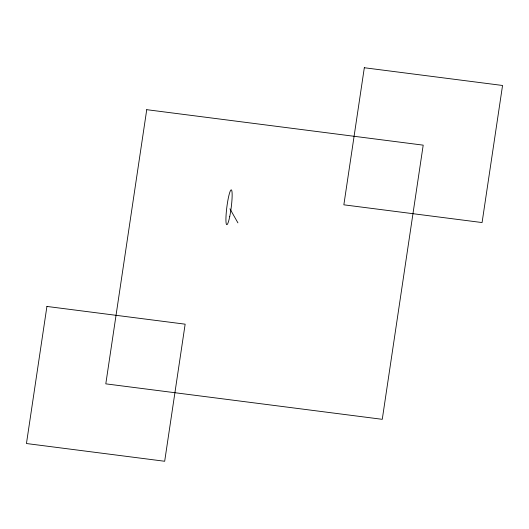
<?xml version="1.0" encoding="UTF-8"?>
<svg xmlns="http://www.w3.org/2000/svg" width="529" height="529" viewBox="0 0 529 529"><rect width="100%" height="100%" fill="white"/><g stroke="black" fill="none" stroke-linecap="round" stroke-linejoin="round"><path stroke-width="0.79" d="M229.93 208.829L237.931 222.868M46.922 306.443L26.45 443.527L164.678 461.262L185.15 324.178L46.922 306.443M146.738 109.682L105.8 383.849L382.262 419.318L423.2 145.151L146.738 109.682M364.322 67.738L343.85 204.822L482.078 222.557L502.55 85.473L364.322 67.738M229.738 216.54A17.556 2.189 -82.7 0 0 231.318 189.871A17.556 2.189 -82.7 0 0 226.062 215.415A17.556 2.189 -82.7 0 0 229.738 216.54"/></g></svg>
